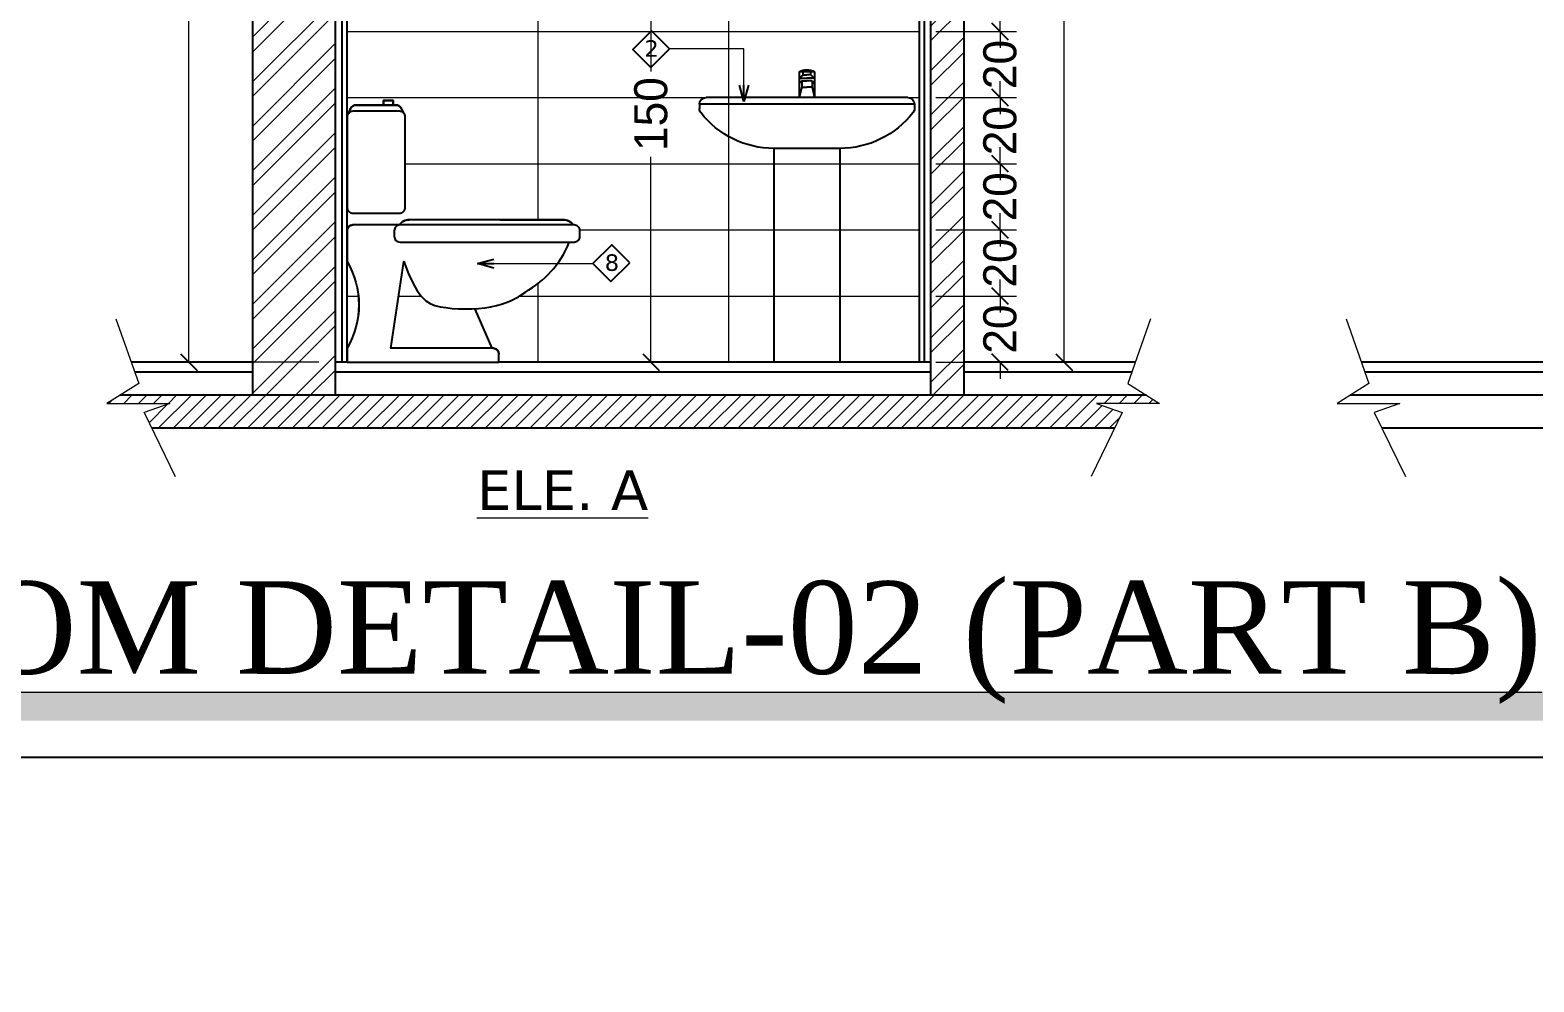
# Model space of a CAD drawing. Header units: centimetres. Extents: x 7997 to 116674, y 1017 to 13844.
# Drawn here: x 46962.6 to 47417.2, y 8688.1 to 8975.9 of the extents above; entities that cross this region are included whole.
import ezdxf
from ezdxf.enums import TextEntityAlignment as Align
from ezdxf.xclip import XClip

# ---------------------------------------------------------------- set-up
doc = ezdxf.new("R2010")
doc.units = ezdxf.units.CM
doc.header["$LTSCALE"] = 200
doc.header["$XCLIPFRAME"] = 0
doc.header["$PDMODE"] = 2
for name, color, linetype in [('A-DIM', 10, 'Continuous'), ('AFP-HATCH-TILES', 251, 'Continuous'), ('AFP-TOILET FIXTURE', 8, 'Continuous'), ('AFP-WALL  PLASTER', 8, 'Continuous'), ('COL', 1, 'Continuous'), ('DIM', 11, 'Continuous'), ('STEP', 7, 'Continuous')]:
    doc.layers.add(name, color=color, linetype=linetype)
for name, color, linetype, lineweight in [('HA', 251, 'Continuous', 0), ('HAT', 8, 'Continuous', 9), ('TEXT', 6, 'Continuous', 18), ('TITLE', 7, 'Continuous', 20), ('WALL', 3, 'Continuous', 25)]:
    doc.layers.add(name, color=color, linetype=linetype, lineweight=lineweight)
doc.styles.add('sheet notes', font='verdana.ttf')
doc.styles.add('T2', font='')
doc.styles.add('TT1', font='times.ttf', dxfattribs={"width": 0.8, "height": 40})
doc.styles.get('T2').set_extended_font_data('Elisia')
doc.dimstyles.new('NORMAL-1', dxfattribs={"dimtxt": 10, "dimasz": 5, "dimexe": 5, "dimexo": 5, "dimgap": 1, "dimtad": 0, "dimdec": 0, "dimdsep": 46, "dimtxsty": 'T2', "dimblk1": 'OBLIQUE', "dimblk2": 'OBLIQUE', "dimsah": 1, "dimcen": 0.09, "dimclrd": 4, "dimclre": 4, "dimclrt": 6, "dimadec": 0, "dimazin": 0, "dimtfac": 1, "dimtdec": 0, "dimtofl": 0, "dimtmove": 1, "dimatfit": 3, "dimldrblk": 'OPEN30', "dimfxl": 0, "dimtolj": 1, "dimtzin": 0, "dimlwd": 5, "dimlwe": 5, "dimarcsym": 0})

# ---------------------------------------------------------------- blocks, each defined once
blk = doc.blocks.new('UM_1_F')
for p, q in [((-22.9, 877.8), (-22.9, 800)), ((-22.9, 877.8), (-12.9, 877.8)), ((-22.9, 877.8), (22.9, 877.8)), ((-11.6, 869), (-22.9, 858.5)), ((-11.6, 869), (-11.6, 877.8)), ((-11.6, 869), (0, 869)), ((11.6, 869), (0, 869)), ((11.6, 869), (11.6, 877.8)), ((11.6, 869), (22.9, 858.5)), ((22.9, 877.8), (22.9, 800)), ((-22.9, 858.5), (0, 858.5)), ((-15.5, 851.1), (-22.9, 842.2)), ((-15.5, 831.8), (-22.9, 800)), ((-15.5, 851.1), (-15.5, 831.8)), ((-15.5, 851.1), (0, 851.1)), ((-15.5, 831.8), (0, 831.8)), ((22.9, 858.5), (0, 858.5)), ((15.5, 851.1), (0, 851.1)), ((15.5, 831.8), (0, 831.8)), ((15.5, 851.1), (22.9, 842.2)), ((15.5, 851.1), (15.5, 831.8)), ((15.5, 831.8), (22.9, 800)), ((-325, 780), (-325, 766.7)), ((-325, 780), (325, 780)), ((-305, 800), (305, 800)), ((325, 780), (325, 766.7)), ((-100, 646.3), (-100, 0)), ((-100, 646.3), (100, 646.3)), ((100, 646.3), (100, 0)), ((-100, 0), (100, 0))]:
    blk.add_line(p, q)
for centre, radius, start, end in [((0, 841.1), 43.2, 57.9543, 122.0457), ((-305, 780), 20, 90, 180), ((305, 780), 20, 0, 90), ((-305, 766.7), 20, 180, 217.8117), ((-100, 925.8), 279.5, 217.8117, 270), ((100, 925.8), 279.5, 270, 322.1883), ((305, 766.7), 20, 322.1883, 0)]:
    blk.add_arc(centre, radius, start, end)
blk = doc.blocks.new('_OBLIQUE')
at = {"color": 0, "linetype": 'ByBlock'}
blk.add_line((-0.5, -0.5), (0.5, 0.5), dxfattribs=at)
blk = doc.blocks.new('_Open30')
at = {"color": 0, "linetype": 'ByBlock', "lineweight": -2}
for p, q in [((-1, 0.268), (0, 0)), ((0, 0), (-1, -0.268)), ((0, 0), (-1, 0))]:
    blk.add_line(p, q, dxfattribs=at)
blk = doc.blocks.new('*D1262')
at = {"layer": 'Defpoints', "color": 0, "transparency": 16777216}
for p in [(47231.43, 8995.52, 0), (47231.43, 8975.52, 0), (47255.81, 8975.52, 0)]:
    blk.add_point(p, dxfattribs=at)
at = {"layer": 'DIM', "color": 4, "lineweight": 5, "transparency": 16777216}
for p, q in [((47255.81, 8995.52, 0), (47255.81, 9000.52, 0)), ((47236.43, 8995.52, 0), (47260.81, 8995.52, 0)), ((47236.43, 8975.52, 0), (47260.81, 8975.52, 0)), ((47255.81, 8975.52, 0), (47255.81, 8970.52, 0))]:
    blk.add_line(p, q, dxfattribs=at)
at = {"layer": 'DIM', "color": 4, "lineweight": 5, "transparency": 16777216, "xscale": 5, "yscale": 5, "zscale": 5}
for p, rotation in [((47255.81, 8995.52, 0), 270), ((47255.81, 8975.52, 0), 90)]:
    blk.add_blockref('_OBLIQUE', p, dxfattribs=dict(at, rotation=rotation))
at = {"layer": 'DIM', "color": 6, "transparency": 16777216, "insert": (47255.81, 8985.52, 0), "char_height": 10, "attachment_point": 5, "rotation": 90, "style": 'T2'}
blk.add_mtext('\\A1;20', dxfattribs=at)
blk = doc.blocks.new('*D1263')
at = {"layer": 'Defpoints', "color": 0, "transparency": 16777216}
for p in [(47231.43, 8975.52, 0), (47231.43, 8955.52, 0), (47255.81, 8955.52, 0)]:
    blk.add_point(p, dxfattribs=at)
at = {"layer": 'DIM', "color": 4, "lineweight": 5, "transparency": 16777216}
for p, q in [((47255.81, 8975.52, 0), (47255.81, 8980.52, 0)), ((47236.43, 8975.52, 0), (47260.81, 8975.52, 0)), ((47236.43, 8955.52, 0), (47260.81, 8955.52, 0)), ((47255.81, 8955.52, 0), (47255.81, 8950.52, 0))]:
    blk.add_line(p, q, dxfattribs=at)
at = {"layer": 'DIM', "color": 4, "lineweight": 5, "transparency": 16777216, "xscale": 5, "yscale": 5, "zscale": 5}
for p, rotation in [((47255.81, 8975.52, 0), 270), ((47255.81, 8955.52, 0), 90)]:
    blk.add_blockref('_OBLIQUE', p, dxfattribs=dict(at, rotation=rotation))
at = {"layer": 'DIM', "color": 6, "transparency": 16777216, "insert": (47255.81, 8965.52, 0), "char_height": 10, "attachment_point": 5, "rotation": 90, "style": 'T2'}
blk.add_mtext('\\A1;20', dxfattribs=at)
blk = doc.blocks.new('*D1264')
at = {"layer": 'Defpoints', "color": 0, "transparency": 16777216}
for p in [(47231.43, 8955.52, 0), (47231.43, 8935.52, 0), (47255.81, 8935.52, 0)]:
    blk.add_point(p, dxfattribs=at)
at = {"layer": 'DIM', "color": 4, "lineweight": 5, "transparency": 16777216}
for p, q in [((47255.81, 8955.52, 0), (47255.81, 8960.52, 0)), ((47236.43, 8955.52, 0), (47260.81, 8955.52, 0)), ((47236.43, 8935.52, 0), (47260.81, 8935.52, 0)), ((47255.81, 8935.52, 0), (47255.81, 8930.52, 0))]:
    blk.add_line(p, q, dxfattribs=at)
at = {"layer": 'DIM', "color": 4, "lineweight": 5, "transparency": 16777216, "xscale": 5, "yscale": 5, "zscale": 5}
for p, rotation in [((47255.81, 8955.52, 0), 270), ((47255.81, 8935.52, 0), 90)]:
    blk.add_blockref('_OBLIQUE', p, dxfattribs=dict(at, rotation=rotation))
at = {"layer": 'DIM', "color": 6, "transparency": 16777216, "insert": (47255.81, 8945.52, 0), "char_height": 10, "attachment_point": 5, "rotation": 90, "style": 'T2'}
blk.add_mtext('\\A1;20', dxfattribs=at)
blk = doc.blocks.new('*D1265')
at = {"layer": 'Defpoints', "color": 0, "transparency": 16777216}
for p in [(47231.43, 8935.52, 0), (47231.43, 8915.52, 0), (47255.81, 8915.52, 0)]:
    blk.add_point(p, dxfattribs=at)
at = {"layer": 'DIM', "color": 4, "lineweight": 5, "transparency": 16777216}
for p, q in [((47255.81, 8935.52, 0), (47255.81, 8940.52, 0)), ((47236.43, 8935.52, 0), (47260.81, 8935.52, 0)), ((47236.43, 8915.52, 0), (47260.81, 8915.52, 0)), ((47255.81, 8915.52, 0), (47255.81, 8910.52, 0))]:
    blk.add_line(p, q, dxfattribs=at)
at = {"layer": 'DIM', "color": 4, "lineweight": 5, "transparency": 16777216, "xscale": 5, "yscale": 5, "zscale": 5}
for p, rotation in [((47255.81, 8935.52, 0), 270), ((47255.81, 8915.52, 0), 90)]:
    blk.add_blockref('_OBLIQUE', p, dxfattribs=dict(at, rotation=rotation))
at = {"layer": 'DIM', "color": 6, "transparency": 16777216, "insert": (47255.81, 8925.52, 0), "char_height": 10, "attachment_point": 5, "rotation": 90, "style": 'T2'}
blk.add_mtext('\\A1;20', dxfattribs=at)
blk = doc.blocks.new('*D1266')
at = {"layer": 'Defpoints', "color": 0, "transparency": 16777216}
for p in [(47231.43, 8915.52, 0), (47231.43, 8895.52, 0), (47255.81, 8895.52, 0)]:
    blk.add_point(p, dxfattribs=at)
at = {"layer": 'DIM', "color": 4, "lineweight": 5, "transparency": 16777216}
for p, q in [((47255.81, 8915.52, 0), (47255.81, 8920.52, 0)), ((47236.43, 8915.52, 0), (47260.81, 8915.52, 0)), ((47236.43, 8895.52, 0), (47260.81, 8895.52, 0)), ((47255.81, 8895.52, 0), (47255.81, 8890.52, 0))]:
    blk.add_line(p, q, dxfattribs=at)
at = {"layer": 'DIM', "color": 4, "lineweight": 5, "transparency": 16777216, "xscale": 5, "yscale": 5, "zscale": 5}
for p, rotation in [((47255.81, 8915.52, 0), 270), ((47255.81, 8895.52, 0), 90)]:
    blk.add_blockref('_OBLIQUE', p, dxfattribs=dict(at, rotation=rotation))
at = {"layer": 'DIM', "color": 6, "transparency": 16777216, "insert": (47255.81, 8905.52, 0), "char_height": 10, "attachment_point": 5, "rotation": 90, "style": 'T2'}
blk.add_mtext('\\A1;20', dxfattribs=at)
blk = doc.blocks.new('*D1267')
at = {"layer": 'Defpoints', "color": 0, "transparency": 16777216}
for p in [(47231.43, 8895.52, 0), (47231.43, 8875.52, 0), (47255.81, 8875.52, 0)]:
    blk.add_point(p, dxfattribs=at)
at = {"layer": 'DIM', "color": 4, "lineweight": 5, "transparency": 16777216}
for p, q in [((47255.81, 8895.52, 0), (47255.81, 8900.52, 0)), ((47236.43, 8895.52, 0), (47260.81, 8895.52, 0)), ((47236.43, 8875.52, 0), (47260.81, 8875.52, 0)), ((47255.81, 8875.52, 0), (47255.81, 8870.52, 0))]:
    blk.add_line(p, q, dxfattribs=at)
at = {"layer": 'DIM', "color": 4, "lineweight": 5, "transparency": 16777216, "xscale": 5, "yscale": 5, "zscale": 5}
for p, rotation in [((47255.81, 8895.52, 0), 270), ((47255.81, 8875.52, 0), 90)]:
    blk.add_blockref('_OBLIQUE', p, dxfattribs=dict(at, rotation=rotation))
at = {"layer": 'DIM', "color": 6, "transparency": 16777216, "insert": (47255.81, 8885.52, 0), "char_height": 10, "attachment_point": 5, "rotation": 90, "style": 'T2'}
blk.add_mtext('\\A1;20', dxfattribs=at)
blk = doc.blocks.new('*D1268')
at = {"layer": 'Defpoints', "color": 0, "transparency": 16777216}
for p in [(47260.81, 9175.52, 0), (47260.81, 8875.52, 0), (47275.21, 8875.52, 0)]:
    blk.add_point(p, dxfattribs=at)
at = {"layer": 'DIM', "color": 4, "lineweight": 5, "transparency": 16777216}
for p, q in [((47265.81, 9175.52, 0), (47280.21, 9175.52, 0)), ((47275.21, 9175.52, 0), (47275.21, 9039.37, 0)), ((47275.21, 8875.52, 0), (47275.21, 9011.66, 0)), ((47265.81, 8875.52, 0), (47280.21, 8875.52, 0))]:
    blk.add_line(p, q, dxfattribs=at)
at = {"layer": 'DIM', "color": 4, "lineweight": 5, "transparency": 16777216, "xscale": 5, "yscale": 5, "zscale": 5}
for p, rotation in [((47275.21, 9175.52, 0), 90), ((47275.21, 8875.52, 0), 270)]:
    blk.add_blockref('_OBLIQUE', p, dxfattribs=dict(at, rotation=rotation))
at = {"layer": 'DIM', "color": 6, "transparency": 16777216, "insert": (47275.21, 9025.52, 0), "char_height": 10, "attachment_point": 5, "rotation": 90, "style": 'T2'}
blk.add_mtext('\\A1;300', dxfattribs=at)
blk = doc.blocks.new('*D1269')
at = {"layer": 'Defpoints', "color": 0, "transparency": 16777216}
for p in [(47054.93, 9145.52, 0), (47010.6, 8875.52, 0), (47054.93, 8875.52, 0)]:
    blk.add_point(p, dxfattribs=at)
at = {"layer": 'DIM', "color": 4, "lineweight": 5, "transparency": 16777216}
for p, q in [((47049.93, 9145.52, 0), (47005.6, 9145.52, 0)), ((47010.6, 9145.52, 0), (47010.6, 9024.37, 0)), ((47010.6, 8875.52, 0), (47010.6, 8996.66, 0)), ((47049.93, 8875.52, 0), (47005.6, 8875.52, 0))]:
    blk.add_line(p, q, dxfattribs=at)
at = {"layer": 'DIM', "color": 4, "lineweight": 5, "transparency": 16777216, "xscale": 5, "yscale": 5, "zscale": 5}
for p, rotation in [((47010.6, 9145.52, 0), 90), ((47010.6, 8875.52, 0), 270)]:
    blk.add_blockref('_OBLIQUE', p, dxfattribs=dict(at, rotation=rotation))
at = {"layer": 'DIM', "color": 6, "transparency": 16777216, "insert": (47010.6, 9010.52, 0), "char_height": 10, "attachment_point": 5, "rotation": 90, "style": 'T2'}
blk.add_mtext('\\A1;270', dxfattribs=at)
blk = doc.blocks.new('Xibetbp')
blk.add_wipeout([(0, 0), (0, 0), (0, 0), (0, 47.9), (-11.3, 69), (-15, 77.1), (-18.1, 84.1), (-23, 96.7), (-25.9, 105.1), (-28.6, 114.1), (-32.5, 128.5), (-35, 139.8), (-36.6, 149), (-38, 158.1), (-39.2, 168.9), (-40, 178.4), (-40.4, 188.2), (-40.6, 197), (-40.3, 209.4), (-39.8, 218.8), (-38.9, 227.9), (-36.9, 243.6), (-34.4, 257.1), (-30.5, 273.4), (-25.2, 290.9), (-22.3, 299.2), (-18.3, 309.3), (-15.1, 316.8), (-10.7, 326.3), (-5.7, 335.9), (-5.7, 335.9), (0, 346.1), (0, 451.1), (-0.3, 454.9), (-0.3, 454.9), (-1.2, 458), (-2.2, 460.2), (-3.6, 462.6), (-5.9, 465.3), (-8.8, 467.7), (-12.1, 469.5), (-16.1, 470.8), (-18.3, 471.1), (-20, 471.1), (-178.8, 471.1), (-181.1, 474.4), (-181.1, 474.4), (-183.9, 477.5), (-185.4, 478.9), (-188.4, 481.3), (-193.9, 484.6), (-196.6, 485.8), (-198.9, 486.7), (-201.8, 487.5), (-204.3, 488), (-205.8, 488.2), (-208.8, 488.4), (-210.6, 488.5), (-213.7, 488.3), (-745, 488.5), (-749.3, 488.2), (-751.9, 487.8), (-754.2, 487.3), (-757.3, 486.4), (-760.5, 485.2), (-761.7, 484.6), (-765.4, 482.5), (-768.5, 480.3), (-770.1, 479), (-772.6, 476.5), (-774.9, 473.9), (-776.8, 471.1), (-778, 471.1), (-779.3, 471.1), (-782.3, 470.9), (-784.2, 470.5), (-785.5, 470.1), (-787.4, 469.4), (-789.2, 468.5), (-791.2, 467.2), (-791.2, 467.2), (-793.4, 465.3), (-795.5, 462.8), (-796.3, 461.6), (-797.9, 458.4), (-797.9, 458.4), (-798.8, 455.6), (-798.8, 455.6), (-799.3, 451.1), (-799.3, 451.1), (-799.3, 432.3), (-799, 428.7), (-799, 428.7), (-797.7, 424.5), (-797.7, 424.5), (-795.7, 420.9), (-793.4, 418.1), (-793.4, 418.1), (-793.4, 418.1), (-788.3, 414.4), (-785.8, 413.3), (-782.4, 412.5), (-779.3, 412.3), (-779.3, 412.3), (-762.4, 412.3), (-759.5, 404.8), (-759.5, 404.8), (-756.6, 397.4), (-753.3, 390.3), (-750.1, 383.2), (-746.5, 376.5), (-743, 369.7), (-739.1, 363.3), (-739.1, 363.3), (-727.1, 344.5), (-713.9, 327.2), (-704.6, 316.3), (-694.9, 305.9), (-690, 300.8), (-679.8, 291.1), (-663.9, 277.4), (-658.5, 272.9), (-647.5, 264.3), (-630.3, 252), (-606.6, 236.2), (-588, 224.8), (-574.9, 217.6), (-560.9, 210.9), (-553.5, 207.8), (-538, 201.8), (-521.2, 196.6), (-493.6, 190.1), (-439.8, 183.9), (-428.5, 183.3), (-405.5, 182.8), (-382.7, 183.3), (-349.8, 186), (-310.6, 192.7), (-293.5, 198.2), (-277.8, 206.3), (-270.2, 211.1), (-255.6, 225.1), (-248.5, 234.8), (-234, 257.4), (-226.8, 270.3), (-219.2, 287.1), (-211.5, 303.8), (-203.4, 324.9), (-192.3, 326.6), (-195.2, 346), (-150, 47.9), (-501.3, 47.9), (-504.7, 47.6), (-507.9, 46.7), (-511.3, 45.1), (-515.4, 42), (-515.4, 42), (-520.2, 34.4), (-521.3, 27.9), (-521.3, 27.9), (-521.3, 0), (0, 0), (0, 47.9)]).dxf.layer = 'AFP-TOILET FIXTURE'
at = {"layer": 'AFP-TOILET FIXTURE'}
for p, q in [((-524.3, 488.3), (-741.1, 488.3)), ((-182.1, 471.1), (-20, 471.1)), ((0, 451.1), (0, 346.1)), ((-150, 47.9), (-195.2, 346)), ((-438.8, 182.5), (-497.5, 47.9)), ((-521.3, 0), (-521.3, 27.9)), ((0, 0), (-521.3, 0)), ((-501.3, 47.9), (-150, 47.9)), ((0, 47.9), (0, 0))]:
    blk.add_line(p, q, dxfattribs=at)
blk.add_lwpolyline([(-162.1, 451.1), (-162.1, 432.3, -0.414214), (-182.1, 412.3), (-779.3, 412.3, -0.414214), (-799.3, 432.3), (-799.3, 451.1, -0.414214), (-779.3, 471.1), (-182.1, 471.1, -0.414214)], format="xyb", close=True, dxfattribs=at)
blk.add_lwpolyline([(-195.2, 346), (-211.5, 303.8), (-226.8, 270.3), (-241.3, 244.5), (-255.6, 225.1), (-270.2, 211.1), (-285.4, 201.5), (-301.7, 194.9), (-319.5, 190.5), (-339.2, 187.2), (-360.4, 184.8), (-382.7, 183.3), (-405.5, 182.8), (-428.5, 183.3), (-451.1, 184.6), (-473, 186.9), (-493.6, 190.1), (-512.5, 194.2), (-530, 199), (-546, 204.7), (-560.9, 210.9), (-574.9, 217.6), (-588, 224.8), (-600.5, 232.3), (-612.7, 240.1), (-624.5, 248), (-636.1, 256), (-647.5, 264.3), (-658.5, 272.9), (-669.3, 281.8), (-679.8, 291.1), (-690, 300.8), (-699.8, 310.9), (-709.3, 321.6), (-718.4, 332.8), (-727.1, 344.5), (-735.3, 356.8), (-743, 369.7), (-750.1, 383.2), (-756.6, 397.4), (-762.4, 412.3)], dxfattribs=at)
for centre, radius, start, end in [((-745, 450.7), 37.8, 85.1553, 147.2586), ((-20, 451.1), 20, 0, 90), ((253.9, 197), 294.5, 149.5687, 210.4313), ((-501.3, 27.9), 20, 90, 180)]:
    blk.add_arc(centre, radius, start, end, dxfattribs=at)
blk.add_wipeout([(-180, 511.3), (-20, 511.3), (-17.1, 511.5), (-15.3, 511.9), (-11.6, 513.2), (-8.9, 514.7), (-8.9, 514.7), (-7.3, 515.8), (-5.9, 517.2), (-5.9, 517.2), (-4.5, 518.7), (-3.8, 519.6), (-2.8, 521.2), (-2.3, 522), (-1.6, 523.5), (-0.9, 525.4), (-0.4, 527.5), (-0.1, 529.2), (0, 531.3), (0, 841.3), (-0.3, 844.5), (-0.3, 844.5), (-1.5, 848.9), (-3, 851.9), (-5.7, 855.4), (-5.7, 855.4), (-5.7, 855.4), (-7.7, 860), (-9, 863), (-12.3, 870.7), (-12.3, 870.7), (-13.9, 873.7), (-15.9, 876.4), (-19.7, 879.6), (-19.7, 879.6), (-25.7, 882.3), (-30.7, 882.9), (-30.7, 882.9), (-124.7, 882.9), (-124.7, 898.2), (-158.9, 898.2), (-158.9, 882.9), (-167.6, 882.9), (-169.9, 882.8), (-173, 882.1), (-175.2, 881.4), (-176.7, 880.7), (-178.1, 879.9), (-179.8, 878.7), (-181.5, 877.2), (-183.1, 875.5), (-184.4, 873.7), (-185.5, 871.9), (-186.8, 869.1), (-188, 866.8), (-189.4, 864.1), (-189.4, 864.1), (-190.9, 861), (-185.5, 871.9), (-186.8, 869.2), (-188.1, 866.6), (-189.4, 864.1), (-191.1, 860.6), (-192.1, 858.5), (-193.3, 856.3), (-195.3, 854.1), (-195.3, 854.1), (-198.2, 849.5), (-198.2, 849.5), (-199.4, 846.1), (-199.8, 844), (-200, 841.3), (-200, 531.3), (-200, 531.3), (-199.8, 528.3), (-199.8, 528.3), (-198.6, 524.1), (-198.6, 524.1), (-197.2, 521.2), (-194.1, 517.2), (-194.1, 517.2), (-192.2, 515.4), (-190.9, 514.5), (-189.1, 513.5), (-186, 512.2), (-182.7, 511.5)]).dxf.layer = 'AFP-TOILET FIXTURE'
blk.add_line((-524.3, 488.3), (-213.7, 488.3), dxfattribs=at)
for points in [[(-200, 841.3, -0.214835), (-193.3, 856.3), (-185.5, 871.9, -0.283841), (-167.6, 882.9), (-158.9, 882.9), (-158.9, 898.2), (-124.7, 898.2), (-124.7, 882.9), (-30.7, 882.9, -0.300817), (-12.3, 870.7), (-5.7, 855.4, -0.196919), (0, 841.3), (0, 531.3, -0.414214), (-20, 511.3), (-180, 511.3, -0.414214), (-200, 531.3)], [(0, 841.3), (0, 531.3, -0.414214), (-20, 511.3), (-180, 511.3, -0.414214), (-200, 531.3), (-200, 841.3, -0.414214), (-180, 861.3), (-20, 861.3, -0.414214)], [(-524.3, 488.3), (-213.7, 488.3, -0.27781), (-178.8, 471.1), (-20, 471.1, -0.414214), (0, 451.1), (0, 346.1, 0.271987), (0, 47.9), (0, 0), (-521.3, 0), (-521.3, 27.9, -0.414214), (-501.3, 47.9), (-150, 47.9), (-195.2, 346), (-211.5, 303.8), (-226.8, 270.3), (-241.3, 244.5), (-255.6, 225.1), (-270.2, 211.1), (-285.4, 201.5), (-301.7, 194.9), (-319.5, 190.5), (-339.2, 187.2), (-360.4, 184.8), (-382.7, 183.3), (-405.5, 182.8), (-428.5, 183.3), (-451.1, 184.6), (-473, 186.9), (-493.6, 190.1), (-512.5, 194.2), (-530, 199), (-546, 204.7), (-560.9, 210.9), (-574.9, 217.6), (-588, 224.8), (-600.5, 232.3), (-612.7, 240.1), (-624.5, 248), (-636.1, 256), (-647.5, 264.3), (-658.5, 272.9), (-669.3, 281.8), (-679.8, 291.1), (-690, 300.8), (-699.8, 310.9), (-709.3, 321.6), (-718.4, 332.8), (-727.1, 344.5), (-735.3, 356.8), (-743, 369.7), (-750.1, 383.2), (-756.6, 397.4), (-762.4, 412.3), (-779.3, 412.3, -0.414214), (-799.3, 432.3), (-799.3, 451.1, -0.414214), (-779.3, 471.1), (-776.8, 471.1, -0.27781), (-741.8, 488.3)]]:
    blk.add_lwpolyline(points, format="xyb", close=True, dxfattribs=at)
blk.add_lwpolyline([(-5.7, 855.4), (-12.3, 870.7, 0.300817), (-30.7, 882.9), (-167.6, 882.9, 0.283841), (-185.5, 871.9), (-193.3, 856.3)], format="xyb", dxfattribs=at)
blk.add_lwpolyline([(-124.7, 882.9), (-124.7, 898.2), (-158.9, 898.2), (-158.9, 882.9)], close=True, dxfattribs=at)
blk.add_arc((-210.6, 450.7), 37.8, 32.7414, 94.8447, dxfattribs=at)
blk = doc.blocks.new('*D1239')
at = {"layer": 'Defpoints', "color": 0, "transparency": 16777216}
for p in [(47134.93, 9025.52, 0), (47134.93, 8875.52, 0), (47150.29, 8875.52)]:
    blk.add_point(p, dxfattribs=at)
at = {"layer": 'DIM', "color": 4, "lineweight": 5, "transparency": 16777216}
for p, q in [((47139.93, 9025.52), (47155.29, 9025.52)), ((47150.29, 9025.52), (47150.29, 8963.42)), ((47150.29, 8875.52), (47150.29, 8937.61)), ((47139.93, 8875.52), (47155.29, 8875.52))]:
    blk.add_line(p, q, dxfattribs=at)
at = {"layer": 'DIM', "color": 4, "lineweight": 5, "transparency": 16777216, "xscale": 5, "yscale": 5, "zscale": 5}
for p, rotation in [((47150.29, 9025.52), 90), ((47150.29, 8875.52), 270)]:
    blk.add_blockref('_OBLIQUE', p, dxfattribs=dict(at, rotation=rotation))
at = {"layer": 'DIM', "color": 6, "transparency": 16777216, "insert": (47150.29, 8950.52), "char_height": 10, "attachment_point": 5, "rotation": 90, "style": 'T2'}
blk.add_mtext('\\A1;150', dxfattribs=at)
blk = doc.blocks.new('08-TITLE SHEET-selattin', base_point=(45714.81, -203081.37))
at = {"color": 0}
blk.add_lwpolyline([(51244.81, -203081.37), (45714.81, -203081.37), (45714.81, -206921.37), (51244.81, -206921.37)], close=True, dxfattribs=at)
at = {"color": 0, "linetype": 'ByBlock', "const_width": 17.04}
blk.add_lwpolyline([(45744.29, -206891.89), (51215.34, -206891.89), (51215.34, -203110.84), (45744.29, -203110.84)], close=True, dxfattribs=at)
at = {"layer": 'HA', "ltscale": 1.2}
blk.add_lwpolyline([(45714.81, -203081.37), (51244.81, -203081.37), (51244.81, -206921.37), (45714.81, -206921.37)], close=True, dxfattribs=at)
blk = doc.blocks.new('02-GROUND FLOOR PLAN-selattin', base_point=(28755.36, 25545.28))
at = {"layer": 'WALL', "ltscale": 150}
blk.add_line((28725.36, 24150.28), (28725.36, 24800.28), dxfattribs=at)
at = {"layer": 'WALL'}
blk.add_line((28705.36, 24070.28), (28705.36, 24690.28), dxfattribs=at)

msp = doc.modelspace()

# ---------------------------------------------------------------- hatches: boundary and pattern name
at = {"layer": 'HAT'}
h = msp.add_hatch(dxfattribs=at)
h.set_pattern_fill('ANSI32', color=8)
h.set_pattern_definition([(45, (15086.593, -7613.239), (-6.735192, 6.735192), []), (45, (15091.083, -7613.239), (-6.735192, 6.735192), [])])
h.paths.add_polyline_path([(47029.9303, 8865.5156), (47054.9303, 8865.5156), (47054.9303, 9211.5708), (47042.2266, 9211.5708), (47041.2789, 9211.569), (47040.5758, 9207.9769), (47039.9127, 9211.538), (47029.9303, 9211.538)])
h = msp.add_hatch(dxfattribs=at)
h.set_pattern_fill('ANSI32', color=8)
h.set_pattern_definition([(45, (15126.593, -7613.239), (-6.735192, 6.735192), []), (45, (15131.083, -7613.239), (-6.735192, 6.735192), [])])
h.paths.add_polyline_path([(47234.9303, 8865.5156), (47244.9303, 8865.5156), (47244.9303, 9211.5708), (47240.4849, 9211.5708), (47239.7814, 9207.9769), (47239.1184, 9211.538), (47234.9303, 9211.538)])
h = msp.add_hatch(dxfattribs=at)
h.set_pattern_fill('ANSI31', color=8)
h.set_pattern_definition([(45, (15086.5932, -7613.239), (-2.24506403, 2.24506403), [])])
h.paths.add_polyline_path([(47290.4383, 8855.5156), (47292.7676, 8860.3016), (47285.0101, 8863.0368), (47303.993, 8863.0368), (47300.0454, 8865.5156), (46989.8151, 8865.5156), (46985.8675, 8863.0368), (47004.8504, 8863.0368), (46997.0929, 8860.3016), (46999.4222, 8855.5156)])

# ---------------------------------------------------------------- linework, layer by layer
at = {"layer": 'AFP-HATCH-TILES', "color": 251}
for p, q in [((47058.4303, 8875.5156, 0), (47058.4303, 9205.5156, 0)), ((47231.4303, 8875.5156, 0), (47231.4303, 9205.5156, 0))]:
    msp.add_line(p, q, dxfattribs=at)
at = {"layer": 'AFP-WALL  PLASTER'}
for p, q in [((47056.9303, 8875.5156, 0), (47056.9303, 9205.5156, 0)), ((47232.9303, 8875.5156, 0), (47232.9303, 9205.5156, 0))]:
    msp.add_line(p, q, dxfattribs=at)
at = {"layer": 'COL'}
for p, q in [((47300.0454, 8865.5156, 0), (46989.8151, 8865.5156, 0)), ((47762.0197, 8865.5156, 0), (47361.6551, 8865.5156, 0)), ((47290.4383, 8855.5156, 0), (46999.4222, 8855.5156, 0)), ((47752.4126, 8855.5156, 0), (47371.2622, 8855.5156, 0))]:
    msp.add_line(p, q, dxfattribs=at)
at = {"layer": 'HAT'}
for p, q in [((47116.0969, 9025.5156, 0), (47116.0969, 8875.5156, 0)), ((47173.7636, 9025.5156, 0), (47173.7636, 8875.5156, 0)), ((47058.4303, 8975.5156, 0), (47231.4303, 8975.5156, 0)), ((47058.4303, 8955.5156, 0), (47231.4303, 8955.5156, 0)), ((47058.4303, 8935.5156, 0), (47231.4303, 8935.5156, 0)), ((47058.4303, 8915.5156, 0), (47231.4303, 8915.5156, 0)), ((47058.4303, 8895.5156, 0), (47231.4303, 8895.5156, 0))]:
    msp.add_line(p, q, dxfattribs=at)
at = {"layer": 'HAT', "elevation": 0}
for points in [[(46988.5538, 8888.617), (46995.4502, 8869.0541), (46985.8675, 8863.0368), (47004.8504, 8863.0368), (46997.0929, 8860.3016), (47006.5293, 8840.9127)], [(47301.3067, 8888.617), (47294.4103, 8869.0541), (47303.993, 8863.0368), (47285.0101, 8863.0368), (47292.7676, 8860.3016), (47283.3312, 8840.9127)], [(47360.3939, 8888.617), (47367.2902, 8869.0541), (47357.7075, 8863.0368), (47376.6904, 8863.0368), (47368.9329, 8860.3016), (47378.3693, 8840.9127)]]:
    msp.add_lwpolyline(points, dxfattribs=at)
at = {"layer": 'STEP'}
for p, q in [((47029.9303, 8875.5156, 0), (46993.1724, 8875.5156, 0)), ((47234.9303, 8875.5156, 0), (47054.9303, 8875.5156, 0)), ((47296.6881, 8875.5156, 0), (47244.9303, 8875.5156, 0)), ((47436.9045, 8875.5156, 0), (47365.0124, 8875.5156, 0)), ((47029.9303, 8872.5156, 0), (46994.2299, 8872.5156, 0)), ((47234.9303, 8872.5156, 0), (47054.9303, 8872.5156, 0)), ((47295.6306, 8872.5156, 0), (47244.9303, 8872.5156, 0)), ((47436.9045, 8872.5156, 0), (47366.07, 8872.5156, 0))]:
    msp.add_line(p, q, dxfattribs=at)
at = {"layer": 'WALL'}
for p, q in [((47029.9303, 8865.5156, 0), (47029.9303, 9211.538, 0)), ((47054.9303, 8865.5156, 0), (47054.9303, 9211.5708, 0)), ((47234.9303, 8865.5156, 0), (47234.9303, 9211.538, 0)), ((47244.9303, 8865.5156, 0), (47244.9303, 9211.5708, 0))]:
    msp.add_line(p, q, dxfattribs=at)
at = {"layer": 'WALL', "elevation": 0}
for points in [[(47155.917, 8970.2836), (47150.4638, 8975.7369), (47144.7732, 8970.0463), (47150.2265, 8964.593)], [(47143.9054, 8905.5489), (47138.4522, 8911.0021), (47132.7616, 8905.3116), (47138.2149, 8899.8583)]]:
    msp.add_lwpolyline(points, close=True, dxfattribs=at)

# ---------------------------------------------------------------- texts
at = {"layer": 'TEXT', "style": 'sheet notes'}
for s, height, p in [('2', 5, (47148.3196, 8967.8577, 0)), ('8', 5, (47136.308, 8903.123, 0)), ('%%UELE. A', 12.02739, (47097.6686, 8830.8266, 0))]:
    msp.add_text(s, height=height, dxfattribs=at).set_placement(p)
at = {"layer": 'TITLE', "style": 'TT1'}
msp.add_text('%%UBATH ROOM DETAIL-02 (PART B)', height=28, dxfattribs=at).set_placement((47090.6457, 8791.5853), align=Align.MIDDLE)

# ---------------------------------------------------------------- dimensions: what is measured, and where the dimension line sits
at = {"layer": 'DIM'}
for base, p1, p2, picture, middle in [((47275.2064, 8875.5156, 0), (47260.8104, 9175.5156, 0), (47260.8104, 8875.5156, 0), '*D1268', (47275.2064, 9025.5156, 0)), ((47010.5983, 8875.5156, 0), (47054.9303, 9145.5156, 0), (47054.9303, 8875.5156, 0), '*D1269', (47010.5983, 9010.5156, 0)), ((47150.2878, 8875.5156), (47134.9303, 9025.5156, 0), (47134.9303, 8875.5156, 0), '*D1239', (47150.2878, 8950.5156)), ((47255.8104, 8975.5156, 0), (47231.4303, 8995.5156, 0), (47231.4303, 8975.5156, 0), '*D1262', (47255.8104, 8985.5156, 0))]:
    dim = msp.add_linear_dim(base=base, p1=p1, p2=p2, angle=90, dimstyle='NORMAL-1', dxfattribs=at)
    dim.commit()
    dim.dimension.update_dxf_attribs({"geometry": picture, "text_midpoint": middle})

# ---------------------------------------------------------------- next in the draw order: block references
at = {"layer": 'AFP-TOILET FIXTURE'}
for name, p, xscale, yscale, zscale in [('UM_1_F', (47197.4303, 8875.5156, 0), -0.1, 0.1, 0.1), ('Xibetbp', (47058.4303, 8875.5156, 0), -0.08805794010404498, 0.08805794010404498, 0.08805794010404498)]:
    msp.add_blockref(name, p, dxfattribs=dict(at, xscale=xscale, yscale=yscale, zscale=zscale))

# ---------------------------------------------------------------- next in the draw order: linework, layer by layer
at = {"linetype": 'Continuous'}
msp.add_lwpolyline([(46694.4457, 8756.0841), (49597.6957, 8756.0841), (49597.6957, 10772.0841), (46694.4457, 10772.0841)], close=True, dxfattribs=at)

# ---------------------------------------------------------------- next in the draw order: block references
at = {"layer": 'DIM', "color": 0, "linetype": 'Continuous', "xscale": 0.5250000000000014, "yscale": 0.5250000000000014, "zscale": 0.5250000000000014}
msp.add_blockref('08-TITLE SHEET-selattin', (46694.4457, 10772.0841), dxfattribs=at)

# ---------------------------------------------------------------- next in the draw order: dimensions: what is measured, and where the dimension line sits
at = {"layer": 'DIM'}
for base, p1, p2, picture, middle in [((47255.8104, 8955.5156, 0), (47231.4303, 8975.5156, 0), (47231.4303, 8955.5156, 0), '*D1263', (47255.8104, 8965.5156, 0)), ((47255.8104, 8935.5156, 0), (47231.4303, 8955.5156, 0), (47231.4303, 8935.5156, 0), '*D1264', (47255.8104, 8945.5156, 0)), ((47255.8104, 8915.5156, 0), (47231.4303, 8935.5156, 0), (47231.4303, 8915.5156, 0), '*D1265', (47255.8104, 8925.5156, 0)), ((47255.8104, 8895.5156, 0), (47231.4303, 8915.5156, 0), (47231.4303, 8895.5156, 0), '*D1266', (47255.8104, 8905.5156, 0)), ((47255.8104, 8875.5156, 0), (47231.4303, 8895.5156, 0), (47231.4303, 8875.5156, 0), '*D1267', (47255.8104, 8885.5156, 0))]:
    dim = msp.add_linear_dim(base=base, p1=p1, p2=p2, angle=90, dimstyle='NORMAL-1', dxfattribs=at)
    dim.commit()
    dim.dimension.update_dxf_attribs({"geometry": picture, "text_midpoint": middle})

# ---------------------------------------------------------------- next in the draw order: leaders
at = {"layer": 'A-DIM'}
msp.add_leader([(47097.8265, 8905.3116, 0), (47132.7616, 8905.3116, 0)], dimstyle='NORMAL-1', override={"dimgap": 1, "dimtad": 0}, dxfattribs=at)
at = {"layer": 'DIM'}
msp.add_leader([(47178.4154, 8954.3074, 0), (47178.4154, 8970.2836, 0), (47155.917, 8970.2836, 0)], dimstyle='NORMAL-1', override={"dimgap": 1, "dimtad": 0}, dxfattribs=at)

# ---------------------------------------------------------------- next in the draw order: block references
at = {"layer": 'DIM', "linetype": 'Continuous'}
ref = msp.add_blockref('02-GROUND FLOOR PLAN-selattin', (47408.4971, 10163.138), dxfattribs=at)
XClip(ref).set_block_clipping_path([(28465.3809853388, 24669.7506263485), (28708.8218992428, 24669.7506263485), (28758.8218992428, 24719.7506263485), (28758.8218992428, 25080.7018393491), (28708.8218992428, 25130.7018393491), (28465.3809853388, 25130.7018393491), (28415.3809853388, 25080.7018393491), (28415.3809853388, 24719.7506263485)])

doc.saveas('drawing.dxf')
